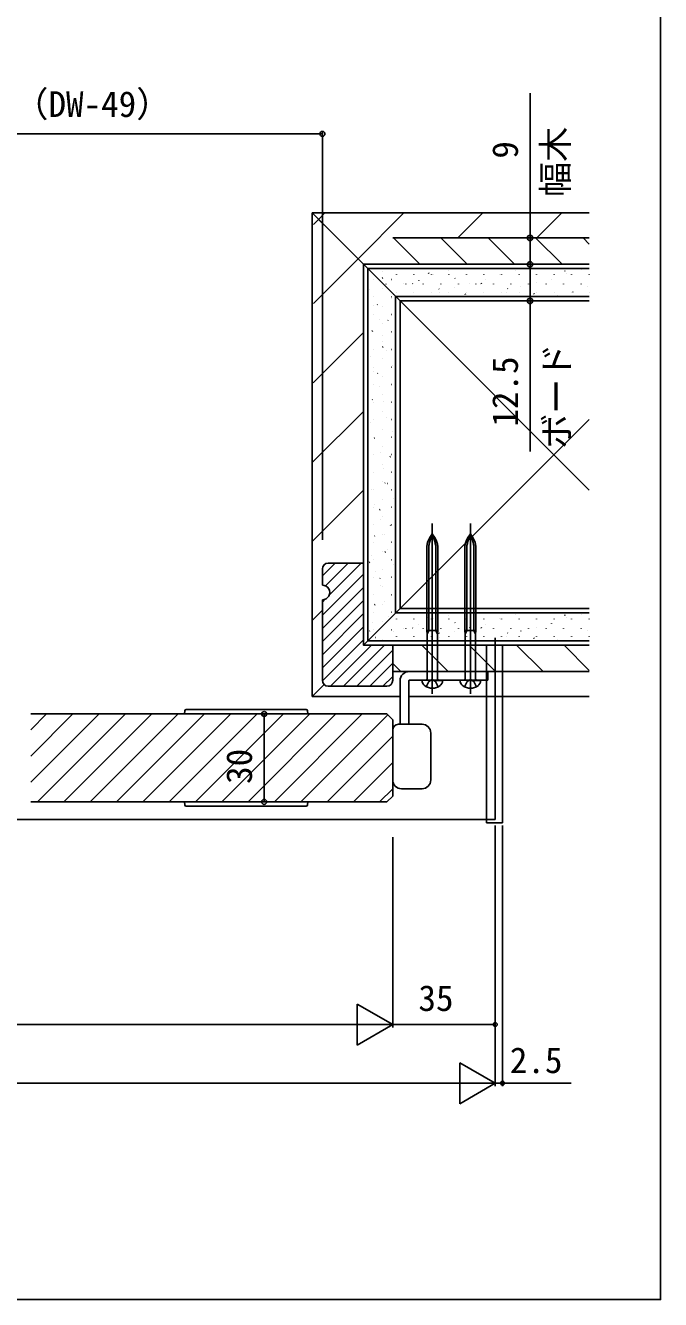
# Model space of a CAD drawing. Units: millimetres, scale not verified. Extents: x -525 to 525, y -784 to 780.
# Drawn here: x 308.3 to 525, y -783.5 to -348.7 of the extents above; entities that cross this region are included whole.
import ezdxf
from ezdxf.enums import TextEntityAlignment as Align

# ---------------------------------------------------------------- set-up
doc = ezdxf.new("R2010")
doc.units = ezdxf.units.MM
doc.header["$LTSCALE"] = 4
for name, color, linetype in [('0-3_YKK_12', 2, 'Continuous'), ('0-4_YKK_13', 4, 'Continuous'), ('0-5_YKK_D', 6, 'Continuous'), ('0-6_YKK_ZWAK', 7, 'Continuous'), ('0-7_YSS_K', 3, 'Continuous'), ('0-8_YSS_KE', 3, 'Continuous')]:
    doc.layers.add(name, color=color, linetype=linetype)
doc.styles.add('ＭＳ ゴシック', font='')
doc.styles.get('ＭＳ ゴシック').set_extended_font_data('MS Gothic')

msp = doc.modelspace()

# ---------------------------------------------------------------- linework, layer by layer
at = {"layer": '0-3_YKK_12'}
for p, q in [((468.623, -557.659), (468.623, -619.659)), ((431.623, -583.655), (310.123, -583.656)), ((310.123, -589.015), (315.481, -583.656)), ((310.123, -597.995), (324.462, -583.656)), ((310.123, -606.976), (333.442, -583.656)), ((312.422, -613.656), (342.422, -583.656)), ((321.402, -613.656), (351.403, -583.656)), ((330.383, -613.656), (360.383, -583.656)), ((339.363, -613.656), (369.363, -583.656)), ((348.343, -613.656), (378.344, -583.656)), ((357.324, -613.656), (387.324, -583.656)), ((366.304, -613.656), (396.304, -583.656)), ((375.284, -613.656), (405.285, -583.656)), ((384.265, -613.656), (414.265, -583.656)), ((393.245, -613.656), (423.245, -583.655)), ((402.225, -613.656), (431.927, -583.954)), ((431.623, -583.655), (433.623, -585.655)), ((433.623, -585.655), (433.623, -611.655)), ((411.206, -613.656), (433.623, -591.239)), ((420.186, -613.655), (433.623, -600.219)), ((429.166, -613.655), (433.623, -609.199)), ((431.623, -613.655), (433.623, -611.655)), ((431.623, -613.655), (310.123, -613.656)), ((-77.377, -619.661), (468.623, -619.659))]:
    msp.add_line(p, q, dxfattribs=at)
at = {"layer": '0-4_YKK_13'}
for p, q in [((447.123, -576.773), (447.123, -518.636)), ((460.123, -576.773), (460.123, -518.636)), ((447.123, -522.169), (446.166, -523.652)), ((447.123, -522.169), (446.193, -525.078)), ((447.123, -522.169), (448.079, -523.652)), ((447.123, -522.169), (448.053, -525.078)), ((460.123, -522.169), (459.166, -523.652)), ((460.123, -522.169), (459.193, -525.078)), ((460.123, -522.169), (461.079, -523.652)), ((460.123, -522.169), (461.053, -525.078)), ((445.223, -526.482), (445.223, -555.169)), ((445.918, -555.169), (445.918, -526.56)), ((448.328, -555.169), (448.328, -526.56)), ((449.023, -526.482), (449.023, -555.169)), ((458.223, -526.482), (458.223, -555.169)), ((458.918, -555.169), (458.918, -526.56)), ((461.328, -555.169), (461.328, -526.56)), ((462.023, -526.482), (462.023, -555.169)), ((445.223, -555.169), (449.023, -555.169)), ((445.223, -555.169), (445.353, -556.468)), ((445.918, -555.169), (445.353, -556.468)), ((445.353, -556.468), (445.353, -571.669)), ((448.328, -555.169), (448.892, -556.468)), ((449.023, -555.169), (448.892, -556.468)), ((448.892, -556.468), (448.892, -571.681)), ((458.223, -555.169), (462.023, -555.169)), ((458.223, -555.169), (458.353, -556.468)), ((458.918, -555.169), (458.353, -556.468)), ((458.353, -556.468), (458.353, -571.669)), ((461.328, -555.169), (461.892, -556.468)), ((462.023, -555.169), (461.892, -556.468)), ((461.892, -556.468), (461.892, -571.681)), ((465.623, -620.859), (465.623, -560.159)), ((471.123, -620.859), (471.123, -560.159)), ((439.223, -569.159), (466.123, -569.159)), ((466.123, -572.159), (466.123, -569.159)), ((436.123, -587.159), (436.123, -572.259)), ((439.123, -587.159), (439.123, -572.259)), ((439.152, -572.188), (439.223, -572.159)), ((439.223, -572.159), (466.123, -572.159)), ((443.623, -572.159), (447.123, -572.159)), ((443.623, -572.189), (443.623, -572.169)), ((445.073, -574.362), (445.978, -572.531)), ((447.123, -571.923), (445.978, -572.531)), ((447.123, -571.923), (448.268, -572.531)), ((450.623, -572.171), (447.123, -572.171)), ((449.173, -574.362), (448.268, -572.531)), ((450.623, -572.189), (450.623, -572.169)), ((456.623, -572.159), (460.123, -572.159)), ((456.623, -572.189), (456.623, -572.169)), ((458.073, -574.362), (458.978, -572.531)), ((460.123, -571.923), (458.978, -572.531)), ((460.123, -571.923), (461.268, -572.531)), ((463.623, -572.171), (460.123, -572.171)), ((462.173, -574.362), (461.268, -572.531)), ((463.623, -572.189), (463.623, -572.169)), ((362.686, -582.625), (362.623, -583.655)), ((404.061, -582.155), (363.185, -582.155)), ((404.623, -583.655), (404.56, -582.625)), ((433.623, -606.159), (433.623, -589.159)), ((435.623, -587.159), (443.623, -587.159)), ((446.623, -606.159), (446.623, -590.159)), ((436.623, -609.159), (443.623, -609.159)), ((362.686, -614.686), (362.623, -613.655)), ((404.061, -615.155), (363.185, -615.155)), ((404.623, -613.655), (404.56, -614.686)), ((471.123, -620.859), (465.623, -620.859))]:
    msp.add_line(p, q, dxfattribs=at)
msp.add_lwpolyline([(437.031, -570.067), (437.5, -569.682), (438.036, -569.395), (438.618, -569.219), (439.223, -569.159)], dxfattribs=at)
for centre, radius, start, end in [((451.208, -526.905), 6, 147.17367, 175.96121), ((451.908, -526.905), 6, 162.27003, 175.96121), ((442.338, -526.905), 6, 4.03879, 17.72997), ((443.038, -526.905), 6, 4.03879, 32.82633), ((464.208, -526.905), 6, 147.17367, 175.96121), ((464.908, -526.905), 6, 162.27003, 175.96121), ((455.338, -526.905), 6, 4.03879, 17.72997), ((456.038, -526.905), 6, 4.03879, 32.82633), ((439.223, -572.259), 3.1, 135, 180), ((439.223, -572.259), 0.1, 135, 180), ((445.923, -572.189), 2.3, 179.25264, 236.59671), ((447.123, -570.469), 4.4, 233.96093, 308.06785), ((444.853, -571.659), 0.5, 270, 0), ((449.392, -571.671), 0.5, 180, 270), ((448.323, -572.189), 2.3, 303.40329, 0.46192), ((458.923, -572.189), 2.3, 179.25264, 236.59671), ((460.123, -570.469), 4.4, 233.96093, 308.06785), ((457.853, -571.659), 0.5, 270, 0), ((462.392, -571.671), 0.5, 180, 270), ((461.323, -572.189), 2.3, 303.40329, 0.46192), ((363.185, -582.655), 0.5, 90, 176.5), ((404.061, -582.655), 0.5, 3.5, 90), ((435.623, -589.159), 2, 90, 180), ((443.623, -590.159), 3, 0, 90), ((436.623, -606.159), 3, 180, 270), ((443.623, -606.159), 3, 270, 0), ((363.185, -614.655), 0.5, 183.5, 270), ((404.061, -614.655), 0.5, 270, 356.5)]:
    msp.add_arc(centre, radius, start, end, dxfattribs=at)
at = {"layer": '0-5_YKK_D'}
for p, q in [((409.623, -385.66), (207.623, -385.66)), ((409.623, -524.161), (409.623, -384.66)), ((402.987, -583.656), (388.736, -583.656)), ((389.736, -583.656), (389.736, -613.656)), ((403.141, -613.656), (388.736, -613.656)), ((468.623, -621.659), (468.623, -710.662)), ((471.123, -621.659), (471.123, -710.662)), ((433.623, -625.659), (433.622, -690.663)), ((433.623, -625.659), (433.623, -690.66)), ((468.623, -625.659), (468.623, -690.66)), ((468.623, -625.659), (468.623, -710.662)), ((433.622, -689.663), (421.498, -682.663)), ((421.498, -682.663), (421.498, -696.663)), ((419.622, -689.663), (197.622, -689.661)), ((433.622, -689.663), (409.373, -689.663)), ((433.622, -689.663), (421.498, -696.663)), ((468.623, -689.66), (433.623, -689.66)), ((468.623, -709.662), (456.498, -702.662)), ((456.498, -702.662), (456.498, -716.662)), ((-63.377, -709.662), (454.623, -709.662)), ((468.623, -709.662), (444.374, -709.662)), ((468.623, -709.662), (456.498, -716.662))]:
    msp.add_line(p, q, dxfattribs=at)
for points in [[(480.485, -430.159), (480.485, -421.159), (480.485, -371.759)], [(480.485, -430.159), (480.485, -442.659), (480.485, -494.086)], [(468.623, -709.662), (471.123, -709.662), (494.5, -709.662)]]:
    msp.add_lwpolyline(points, dxfattribs=at)
for centre, radius in [((409.623, -385.66), 0.85), ((480.485, -421.159), 0.925), ((480.485, -430.159), 0.925), ((480.485, -430.159), 0.925), ((480.485, -442.659), 0.925), ((389.736, -583.656), 0.85), ((389.736, -613.656), 0.85), ((468.623, -689.66), 0.637), ((471.123, -709.662), 0.637)]:
    msp.add_circle(centre, radius, dxfattribs=at)
at = {"layer": '0-6_YKK_ZWAK'}
msp.add_lwpolyline([(-525, -783.5), (525, -783.5), (525, 746.5)], dxfattribs=at)
at = {"layer": '0-7_YSS_K'}
for p, q in [((410.162, -416.699), (406.123, -412.659)), ((406.123, -412.659), (406.123, -577.659)), ((406.123, -412.659), (500.691, -412.659)), ((423.623, -430.159), (406.123, -412.659)), ((408.316, -414.854), (410.51, -412.661)), ((421.787, -428.324), (437.451, -412.66)), ((455.893, -421.159), (464.392, -412.66)), ((482.833, -421.159), (491.333, -412.659)), ((406.615, -416.555), (408.316, -414.854)), ((500.691, -421.159), (433.623, -421.159)), ((442.894, -430.159), (433.894, -421.159)), ((459.059, -430.159), (450.059, -421.159)), ((475.223, -430.159), (466.223, -421.159)), ((491.388, -430.159), (482.388, -421.159)), ((500.691, -423.298), (498.552, -421.159)), ((406.533, -443.578), (421.787, -428.324)), ((500.691, -430.159), (423.623, -430.159)), ((423.623, -430.159), (423.623, -560.159)), ((436.123, -442.659), (423.623, -430.159)), ((423.623, -430.159), (423.623, -430.159)), ((436.123, -442.659), (423.623, -430.159)), ((500.691, -430.159), (433.623, -430.159)), ((425.123, -431.659), (500.691, -431.659)), ((425.123, -558.659), (425.123, -431.659)), ((429.972, -432.59), (430.072, -432.59)), ((430.122, -431.733), (430.141, -431.726)), ((434.857, -433.768), (434.857, -433.668)), ((440.837, -433.768), (440.837, -433.668)), ((445.898, -433.286), (445.787, -433.119)), ((446.817, -433.768), (446.817, -433.668)), ((447.479, -433.698), (447.472, -433.68)), ((452.703, -432.406), (452.696, -432.388)), ((452.797, -433.768), (452.797, -433.668)), ((458.777, -433.768), (458.777, -433.668)), ((464.757, -433.768), (464.757, -433.668)), ((470.152, -433.545), (470.145, -433.526)), ((470.737, -433.768), (470.737, -433.668)), ((475.376, -432.253), (475.37, -432.234)), ((476.717, -433.768), (476.717, -433.668)), ((482.697, -433.768), (482.697, -433.668)), ((488.677, -433.768), (488.677, -433.668)), ((492.408, -432.525), (492.297, -432.358)), ((492.825, -433.392), (492.819, -433.373)), ((494.657, -433.768), (494.657, -433.668)), ((498.05, -432.1), (498.043, -432.081)), ((500.637, -433.768), (500.637, -433.668)), ((425.834, -438.934), (425.853, -438.927)), ((427.122, -435.34), (427.222, -435.34)), ((429.972, -438.57), (430.072, -438.57)), ((430.075, -434.954), (430.242, -434.844)), ((431.32, -436.991), (431.339, -436.984)), ((433.202, -435.34), (433.302, -435.34)), ((437.23, -436.848), (437.224, -436.829)), ((438.087, -436.998), (438.087, -436.898)), ((440.451, -436.896), (440.341, -436.729)), ((442.488, -435.65), (442.481, -435.632)), ((444.067, -436.998), (444.067, -436.898)), ((449.458, -438.665), (449.347, -438.498)), ((450.047, -436.998), (450.047, -436.898)), ((454.679, -437.987), (454.673, -437.968)), ((454.904, -435.055), (454.794, -434.888)), ((456.027, -436.998), (456.027, -436.898)), ((459.904, -436.695), (459.897, -436.676)), ((462.007, -436.998), (462.007, -436.898)), ((463.91, -436.824), (463.8, -436.657)), ((465.161, -435.497), (465.155, -435.478)), ((467.987, -436.998), (467.987, -436.898)), ((472.917, -438.593), (472.806, -438.426)), ((473.967, -436.998), (473.967, -436.898)), ((477.353, -437.834), (477.346, -437.815)), ((479.947, -436.998), (479.947, -436.898)), ((482.577, -436.542), (482.57, -436.523)), ((485.927, -436.998), (485.927, -436.898)), ((487.835, -435.344), (487.828, -435.325)), ((491.907, -436.998), (491.907, -436.898)), ((497.887, -436.998), (497.887, -436.898)), ((500.026, -437.68), (500.019, -437.661)), ((427.122, -441.32), (427.222, -441.32)), ((433.202, -441.32), (433.302, -441.32)), ((433.272, -441.982), (433.291, -441.975)), ((433.685, -440.4), (433.851, -440.29)), ((500.691, -441.159), (434.623, -441.159)), ((434.623, -441.159), (434.623, -549.159)), ((434.857, -439.848), (434.857, -439.748)), ((436.123, -547.659), (436.123, -442.659)), ((436.123, -442.659), (436.123, -528.771)), ((436.123, -442.659), (500.691, -507.227)), ((440.837, -439.848), (440.837, -439.748)), ((444.431, -441.137), (444.424, -441.118)), ((500.691, -442.659), (446.011, -442.659)), ((446.817, -439.848), (446.817, -439.748)), ((449.689, -439.939), (449.682, -439.92)), ((452.797, -439.848), (452.797, -439.748)), ((458.464, -440.433), (458.354, -440.267)), ((458.777, -439.848), (458.777, -439.748)), ((464.757, -439.848), (464.757, -439.748)), ((467.104, -440.983), (467.097, -440.964)), ((470.737, -439.848), (470.737, -439.748)), ((472.362, -439.785), (472.355, -439.767)), ((476.717, -439.848), (476.717, -439.748)), ((481.923, -440.361), (481.813, -440.195)), ((482.697, -439.848), (482.697, -439.748)), ((488.677, -439.848), (488.677, -439.748)), ((489.777, -440.83), (489.771, -440.811)), ((494.657, -439.848), (494.657, -439.748)), ((495.035, -439.632), (495.029, -439.613)), ((500.637, -439.848), (500.637, -439.748)), ((427.032, -444.191), (427.051, -444.185)), ((427.122, -447.3), (427.222, -447.3)), ((428.306, -443.96), (428.473, -443.85)), ((429.972, -444.55), (430.072, -444.55)), ((433.202, -447.3), (433.302, -447.3)), ((434.564, -447.206), (434.583, -447.199)), ((428.984, -449.182), (429.002, -449.175)), ((429.972, -450.53), (430.072, -450.53)), ((431.916, -449.407), (432.082, -449.296)), ((406.45, -470.602), (423.623, -453.429)), ((426.537, -452.967), (426.704, -452.856)), ((427.122, -453.28), (427.222, -453.28)), ((429.972, -456.51), (430.072, -456.51)), ((430.276, -454.406), (430.295, -454.4)), ((433.202, -453.28), (433.302, -453.28)), ((427.122, -459.26), (427.222, -459.26)), ((430.147, -458.413), (430.314, -458.303)), ((431.473, -459.664), (431.492, -459.658)), ((433.202, -459.26), (433.302, -459.26)), ((425.987, -461.607), (426.006, -461.6)), ((427.122, -465.24), (427.222, -465.24)), ((429.972, -462.49), (430.072, -462.49)), ((433.202, -465.24), (433.302, -465.24)), ((433.425, -464.655), (433.444, -464.648)), ((427.185, -466.865), (427.204, -466.858)), ((428.378, -467.42), (428.545, -467.309)), ((429.972, -468.47), (430.072, -468.47)), ((427.122, -471.22), (427.222, -471.22)), ((429.137, -471.855), (429.156, -471.849)), ((433.202, -471.22), (433.302, -471.22)), ((426.609, -476.426), (426.776, -476.316)), ((427.122, -477.2), (427.222, -477.2)), ((429.972, -474.45), (430.072, -474.45)), ((430.429, -477.08), (430.448, -477.073)), ((433.202, -477.2), (433.302, -477.2)), ((406.367, -497.625), (423.623, -480.37)), ((429.972, -480.43), (430.072, -480.43)), ((431.627, -482.338), (431.646, -482.331)), ((426.141, -484.28), (426.159, -484.274)), ((427.122, -483.18), (427.222, -483.18)), ((429.972, -486.41), (430.072, -486.41)), ((433.202, -483.18), (433.302, -483.18)), ((434.446, -486.91), (434.612, -486.8)), ((500.691, -483.091), (436.123, -547.659)), ((427.122, -489.16), (427.222, -489.16)), ((427.338, -489.538), (427.357, -489.531)), ((433.202, -489.16), (433.302, -489.16)), ((433.579, -487.328), (433.598, -487.322)), ((427.122, -495.14), (427.222, -495.14)), ((429.29, -494.529), (429.309, -494.522)), ((429.972, -492.39), (430.072, -492.39)), ((433.202, -495.14), (433.302, -495.14)), ((429.972, -498.37), (430.072, -498.37)), ((430.582, -499.753), (430.601, -499.746)), ((432.677, -495.917), (432.843, -495.806)), ((427.122, -501.12), (427.222, -501.12)), ((429.972, -504.35), (430.072, -504.35)), ((433.202, -501.12), (433.302, -501.12)), ((406.285, -524.649), (423.623, -507.311)), ((426.294, -506.954), (426.313, -506.947)), ((427.122, -507.1), (427.222, -507.1)), ((430.908, -504.923), (431.075, -504.813)), ((431.78, -505.011), (431.799, -505.004)), ((433.202, -507.1), (433.302, -507.1)), ((427.122, -513.08), (427.222, -513.08)), ((427.492, -512.211), (427.511, -512.205)), ((429.972, -510.33), (430.072, -510.33)), ((433.202, -513.08), (433.302, -513.08)), ((433.732, -510.002), (433.751, -509.995)), ((434.517, -510.37), (434.623, -510.3)), ((429.139, -513.93), (429.306, -513.819)), ((429.444, -517.202), (429.462, -517.195)), ((429.972, -516.31), (430.072, -516.31)), ((427.122, -519.06), (427.222, -519.06)), ((432.749, -519.376), (432.915, -519.266)), ((433.202, -519.06), (433.302, -519.06)), ((425.155, -524.403), (425.174, -524.396)), ((427.122, -525.04), (427.222, -525.04)), ((427.37, -522.936), (427.537, -522.826)), ((429.972, -522.29), (430.072, -522.29)), ((430.736, -522.426), (430.754, -522.42)), ((433.202, -525.04), (433.302, -525.04)), ((426.447, -529.627), (426.466, -529.62)), ((429.972, -528.27), (430.072, -528.27)), ((430.98, -528.382), (431.146, -528.272)), ((431.933, -527.684), (431.952, -527.678)), ((409.623, -536.469), (413.931, -532.161)), ((410.684, -539.897), (418.421, -532.161)), ((411.916, -543.155), (422.911, -532.161)), ((425.601, -531.942), (425.768, -531.832)), ((427.122, -531.02), (427.222, -531.02)), ((429.972, -534.25), (430.072, -534.25)), ((433.202, -531.02), (433.302, -531.02)), ((433.885, -532.675), (433.904, -532.668)), ((409.623, -549.939), (423.623, -535.939)), ((427.122, -537), (427.222, -537)), ((427.645, -534.885), (427.664, -534.878)), ((429.211, -537.389), (429.378, -537.278)), ((433.202, -537), (433.302, -537)), ((409.623, -554.429), (423.623, -540.429)), ((427.122, -542.98), (427.222, -542.98)), ((429.597, -539.875), (429.616, -539.869)), ((429.972, -540.23), (430.072, -540.23)), ((433.202, -542.98), (433.302, -542.98)), ((409.623, -545.449), (410.617, -544.454)), ((409.623, -558.919), (423.623, -544.919)), ((436.123, -547.659), (423.623, -560.159)), ((436.123, -547.659), (423.623, -560.159)), ((425.308, -547.076), (425.327, -547.069)), ((427.442, -546.395), (427.609, -546.285)), ((429.972, -546.21), (430.072, -546.21)), ((430.889, -545.1), (430.908, -545.093)), ((500.691, -547.659), (436.123, -547.659)), ((406.202, -551.672), (409.607, -548.267)), ((409.623, -563.409), (423.623, -549.409)), ((427.122, -548.96), (427.222, -548.96)), ((429.972, -552.19), (430.072, -552.19)), ((432.087, -550.358), (432.106, -550.351)), ((433.202, -548.96), (433.302, -548.96)), ((434.623, -549.159), (500.691, -549.159)), ((434.857, -551.268), (434.857, -551.168)), ((440.837, -551.268), (440.837, -551.168)), ((445.898, -550.786), (445.787, -550.619)), ((446.817, -551.268), (446.817, -551.168)), ((447.479, -551.198), (447.472, -551.18)), ((452.703, -549.906), (452.696, -549.888)), ((452.797, -551.268), (452.797, -551.168)), ((458.777, -551.268), (458.777, -551.168)), ((464.757, -551.268), (464.757, -551.168)), ((470.152, -551.045), (470.145, -551.026)), ((470.737, -551.268), (470.737, -551.168)), ((475.376, -549.753), (475.37, -549.734)), ((476.717, -551.268), (476.717, -551.168)), ((482.697, -551.268), (482.697, -551.168)), ((488.677, -551.268), (488.677, -551.168)), ((492.408, -550.025), (492.297, -549.858)), ((492.825, -550.892), (492.819, -550.873)), ((494.657, -551.268), (494.657, -551.168)), ((498.05, -549.6), (498.043, -549.581)), ((500.637, -551.268), (500.637, -551.168)), ((409.623, -567.9), (423.623, -553.9)), ((425.673, -555.402), (425.84, -555.291)), ((426.601, -552.3), (426.619, -552.294)), ((427.122, -554.94), (427.222, -554.94)), ((433.202, -554.94), (433.302, -554.94)), ((434.039, -555.348), (434.057, -555.342)), ((437.23, -554.348), (437.224, -554.329)), ((438.087, -554.498), (438.087, -554.398)), ((440.451, -554.396), (440.341, -554.229)), ((442.488, -553.15), (442.481, -553.132)), ((444.067, -554.498), (444.067, -554.398)), ((449.458, -556.165), (449.347, -555.998)), ((450.047, -554.498), (450.047, -554.398)), ((454.679, -555.487), (454.673, -555.468)), ((454.904, -552.555), (454.794, -552.388)), ((456.027, -554.498), (456.027, -554.398)), ((459.904, -554.195), (459.897, -554.176)), ((462.007, -554.498), (462.007, -554.398)), ((463.91, -554.324), (463.8, -554.157)), ((465.161, -552.997), (465.155, -552.978)), ((467.987, -554.498), (467.987, -554.398)), ((472.917, -556.093), (472.806, -555.926)), ((473.967, -554.498), (473.967, -554.398)), ((477.353, -555.334), (477.346, -555.315)), ((479.947, -554.498), (479.947, -554.398)), ((482.577, -554.042), (482.57, -554.023)), ((485.927, -554.498), (485.927, -554.398)), ((487.835, -552.844), (487.828, -552.825)), ((491.907, -554.498), (491.907, -554.398)), ((497.887, -554.498), (497.887, -554.398)), ((500.026, -555.18), (500.019, -555.161)), ((409.635, -572.378), (423.623, -558.39)), ((412.342, -574.161), (426.342, -560.161)), ((416.832, -574.161), (430.832, -560.161)), ((423.623, -560.159), (500.691, -560.159)), ((500.691, -560.159), (423.623, -560.159)), ((500.691, -558.659), (425.123, -558.659)), ((427.798, -557.558), (427.817, -557.551)), ((429.972, -558.17), (430.072, -558.17)), ((434.857, -557.348), (434.857, -557.248)), ((440.837, -557.348), (440.837, -557.248)), ((452.579, -569.159), (443.579, -560.159)), ((444.431, -558.637), (444.424, -558.618)), ((446.817, -557.348), (446.817, -557.248)), ((449.689, -557.439), (449.682, -557.42)), ((452.797, -557.348), (452.797, -557.248)), ((458.464, -557.933), (458.354, -557.767)), ((458.777, -557.348), (458.777, -557.248)), ((468.743, -569.159), (459.743, -560.159)), ((464.757, -557.348), (464.757, -557.248)), ((467.104, -558.483), (467.097, -558.464)), ((470.737, -557.348), (470.737, -557.248)), ((472.362, -557.285), (472.355, -557.267)), ((484.907, -569.159), (475.907, -560.159)), ((476.717, -557.348), (476.717, -557.248)), ((481.923, -557.861), (481.813, -557.695)), ((482.697, -557.348), (482.697, -557.248)), ((488.677, -557.348), (488.677, -557.248)), ((489.777, -558.33), (489.771, -558.311)), ((500.691, -568.778), (492.072, -560.159)), ((494.657, -557.348), (494.657, -557.248)), ((495.035, -557.132), (495.029, -557.113)), ((500.637, -557.348), (500.637, -557.248)), ((421.322, -574.161), (433.623, -561.86)), ((425.812, -574.161), (433.623, -566.35)), ((436.414, -569.159), (433.623, -566.368)), ((433.623, -569.159), (500.691, -569.159)), ((410.208, -573.573), (406.123, -577.659)), ((410.208, -573.573), (406.123, -577.659)), ((430.302, -574.161), (433.623, -570.84)), ((406.123, -577.659), (436.123, -577.659)), ((439.123, -577.659), (500.691, -577.659))]:
    msp.add_line(p, q, dxfattribs=at)
for points in [[(500.691, -430.159), (423.623, -430.159), (423.623, -560.159), (500.691, -560.159)], [(500.691, -547.659), (436.123, -547.659), (436.123, -442.659), (500.691, -442.659)]]:
    msp.add_lwpolyline(points, dxfattribs=at)
at = {"layer": '0-8_YSS_KE'}
for p, q in [((409.623, -539.661), (409.623, -534.161)), ((411.623, -532.161), (423.623, -532.161)), ((409.623, -572.161), (409.623, -544.661)), ((431.623, -574.161), (411.623, -574.161))]:
    msp.add_line(p, q, dxfattribs=at)
msp.add_lwpolyline([(423.623, -532.161), (423.623, -560.161), (433.623, -560.161), (433.623, -572.161)], dxfattribs=at)
for centre, radius, start, end in [((411.623, -534.161), 2, 90.00001, 179.99999), ((409.623, -542.161), 2.5, 269.99999, 90.00001), ((411.623, -572.161), 2, 180.00001, 269.99999), ((431.623, -572.161), 2, 270.00001, 359.99999)]:
    msp.add_arc(centre, radius, start, end, dxfattribs=at)

# ---------------------------------------------------------------- texts
at = {"layer": '0-5_YKK_D', "style": 'ＭＳ ゴシック'}
for s, p in [('見切り材内々寸法（DW-49）', (208.157, -382.523)), ('35', (442.395, -687.66)), ('2.5', (473.586, -708.862))]:
    msp.add_text(s, height=8.798, dxfattribs=at).set_placement(p, align=Align.BOTTOM_LEFT)
for s, p in [('幅木', (496.099, -407.214)), ('9', (478.985, -394.123)), ('ボード', (496.576, -493.2)), ('12.5', (478.985, -485.564)), ('30', (388.236, -607.52))]:
    msp.add_text(s, height=8.798, rotation=90, dxfattribs=at).set_placement(p, align=Align.BOTTOM_LEFT)

doc.saveas('drawing.dxf')
